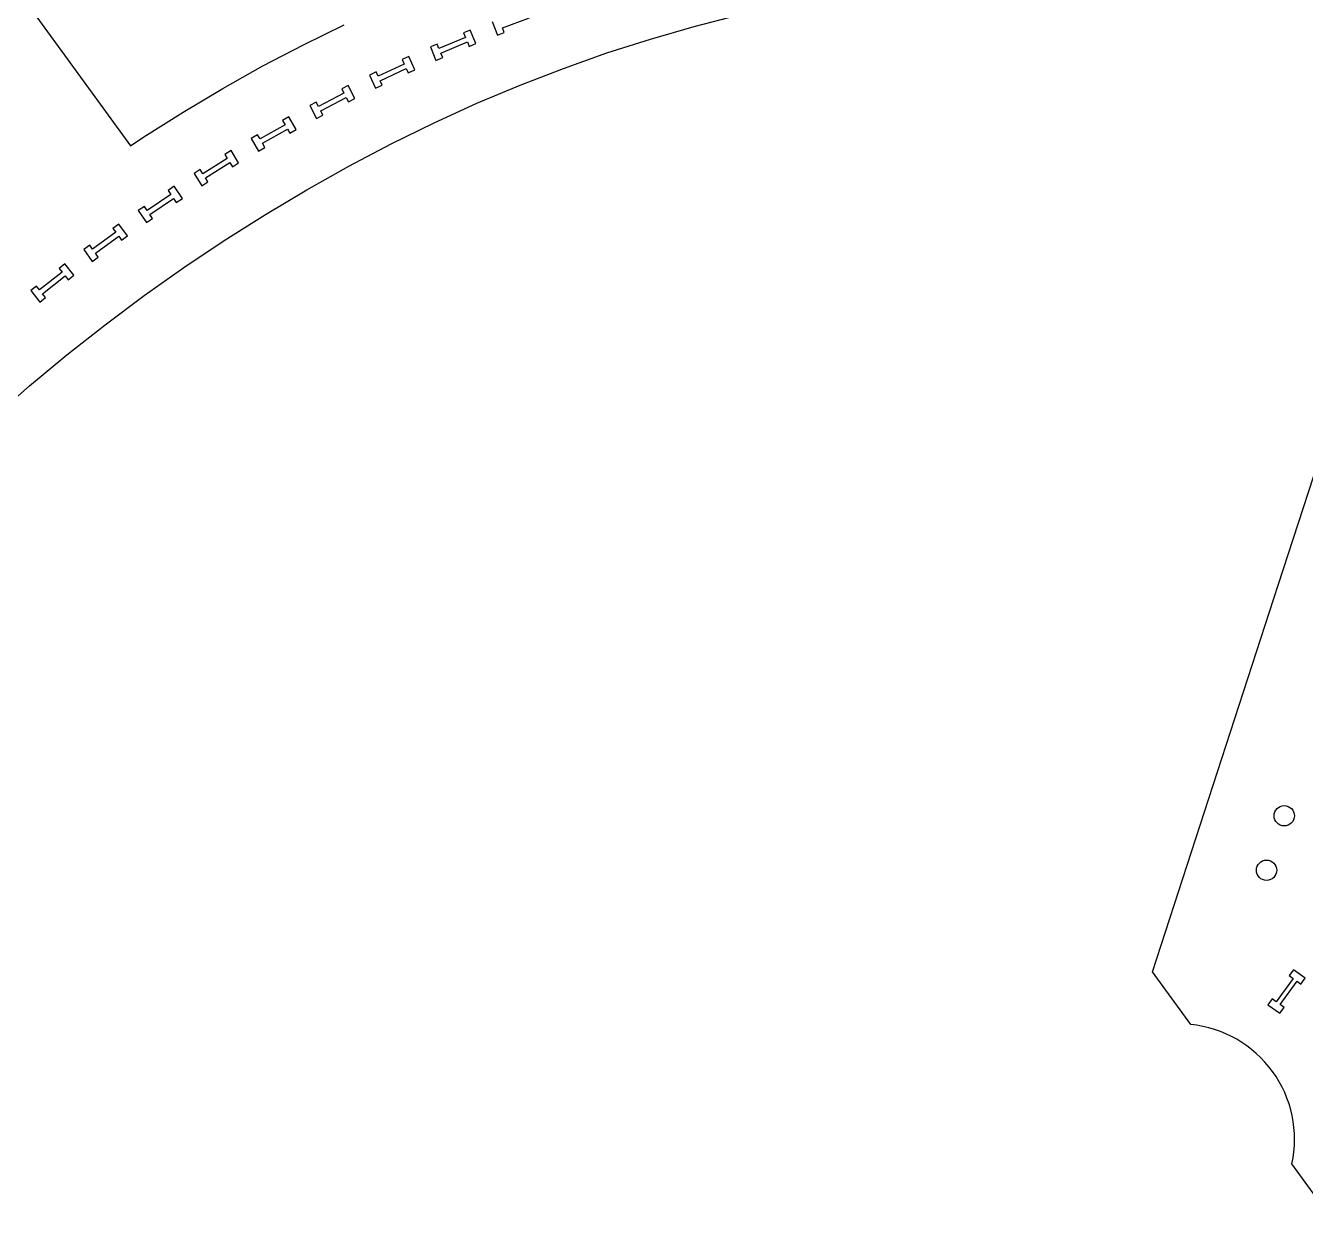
# Model space of a CAD drawing. Header units: inches. Extents: x 4 to 84.1, y 3.9 to 96.4.
# Drawn here: x 26.01 to 42.64, y 4 to 19.47 of the extents above; entities that cross this region are included whole.
import ezdxf

# ---------------------------------------------------------------- set-up
doc = ezdxf.new("R2010")
doc.units = ezdxf.units.IN
doc.layers.add('red', color=1, linetype='CONTINUOUS')

msp = doc.modelspace()

# ---------------------------------------------------------------- linework, layer by layer
for p, q in [((32.076, 19.523), (32.142, 19.346)), ((32.21, 19.438), (32.56, 19.568)), ((31.727, 19.316), (31.383, 19.171)), ((31.79, 19.41), (31.703, 19.373)), ((31.703, 19.373), (31.727, 19.316)), ((31.864, 19.236), (31.79, 19.41)), ((32.142, 19.346), (32.231, 19.379)), ((32.231, 19.379), (32.21, 19.438)), ((31.358, 19.228), (31.271, 19.191)), ((31.271, 19.191), (31.344, 19.017)), ((31.383, 19.171), (31.358, 19.228)), ((31.407, 19.112), (31.752, 19.257)), ((31.752, 19.257), (31.776, 19.199)), ((31.776, 19.199), (31.864, 19.236)), ((30.93, 18.969), (30.592, 18.81)), ((30.99, 19.066), (30.904, 19.026)), ((30.904, 19.026), (30.93, 18.969)), ((31.07, 18.895), (30.99, 19.066)), ((31.344, 19.017), (31.432, 19.054)), ((31.432, 19.054), (31.407, 19.112)), ((30.566, 18.867), (30.48, 18.826)), ((30.48, 18.826), (30.56, 18.655)), ((30.592, 18.81), (30.566, 18.867)), ((30.62, 18.752), (30.958, 18.911)), ((30.958, 18.911), (30.984, 18.855)), ((30.984, 18.855), (31.07, 18.895)), ((30.204, 18.69), (30.12, 18.646)), ((30.12, 18.646), (30.149, 18.59)), ((30.291, 18.522), (30.204, 18.69)), ((30.56, 18.655), (30.646, 18.696)), ((30.646, 18.696), (30.62, 18.752)), ((29.788, 18.473), (29.704, 18.429)), ((29.817, 18.418), (29.788, 18.473)), ((30.149, 18.59), (29.817, 18.418)), ((29.847, 18.361), (30.178, 18.533)), ((30.178, 18.533), (30.207, 18.478)), ((30.207, 18.478), (30.291, 18.522)), ((29.704, 18.429), (29.791, 18.262)), ((29.791, 18.262), (29.876, 18.306)), ((29.876, 18.306), (29.847, 18.361)), ((29.383, 18.181), (29.058, 17.996)), ((29.434, 18.282), (29.352, 18.235)), ((29.352, 18.235), (29.383, 18.181)), ((29.528, 18.118), (29.434, 18.282)), ((29.027, 18.05), (28.944, 18.003)), ((28.944, 18.003), (29.038, 17.838)), ((29.058, 17.996), (29.027, 18.05)), ((29.09, 17.94), (29.414, 18.125)), ((29.414, 18.125), (29.445, 18.071)), ((29.445, 18.071), (29.528, 18.118)), ((28.681, 17.845), (28.6, 17.795)), ((28.6, 17.795), (28.633, 17.742)), ((28.78, 17.685), (28.681, 17.845)), ((29.038, 17.838), (29.121, 17.886)), ((29.121, 17.886), (29.09, 17.94)), ((28.633, 17.742), (28.315, 17.545)), ((28.349, 17.491), (28.667, 17.688)), ((28.667, 17.688), (28.699, 17.635)), ((28.699, 17.635), (28.78, 17.685)), ((28.282, 17.598), (28.202, 17.548)), ((28.202, 17.548), (28.301, 17.387)), ((28.315, 17.545), (28.282, 17.598)), ((28.382, 17.438), (28.349, 17.491)), ((27.944, 17.381), (27.865, 17.328)), ((27.865, 17.328), (27.9, 17.276)), ((28.049, 17.224), (27.944, 17.381)), ((28.301, 17.387), (28.382, 17.438)), ((27.9, 17.276), (27.59, 17.068)), ((27.626, 17.015), (27.935, 17.223)), ((27.935, 17.223), (27.97, 17.171)), ((27.97, 17.171), (28.049, 17.224)), ((27.555, 17.119), (27.476, 17.066)), ((27.476, 17.066), (27.581, 16.91)), ((27.59, 17.068), (27.555, 17.119)), ((27.581, 16.91), (27.66, 16.963)), ((27.66, 16.963), (27.626, 17.015)), ((27.224, 16.89), (27.147, 16.834)), ((27.147, 16.834), (27.184, 16.784)), ((27.336, 16.738), (27.224, 16.89)), ((27.184, 16.784), (26.882, 16.564)), ((26.92, 16.513), (27.222, 16.732)), ((27.222, 16.732), (27.258, 16.682)), ((27.258, 16.682), (27.336, 16.738)), ((26.845, 16.615), (26.768, 16.559)), ((26.768, 16.559), (26.879, 16.406)), ((26.882, 16.564), (26.845, 16.615)), ((26.956, 16.462), (26.92, 16.513)), ((26.523, 16.374), (26.448, 16.315)), ((26.448, 16.315), (26.487, 16.266)), ((26.64, 16.225), (26.523, 16.374)), ((26.879, 16.406), (26.956, 16.462)), ((26.487, 16.266), (26.193, 16.036)), ((26.232, 15.985), (26.526, 16.216)), ((26.526, 16.216), (26.565, 16.167)), ((26.565, 16.167), (26.64, 16.225)), ((26.154, 16.085), (26.079, 16.026)), ((26.079, 16.026), (26.196, 15.878)), ((26.193, 16.036), (26.154, 16.085)), ((26.271, 15.936), (26.232, 15.985)), ((26.196, 15.878), (26.271, 15.936)), ((42.485, 7.205), (42.429, 7.128)), ((42.638, 7.094), (42.485, 7.205)), ((42.48, 7.091), (42.26, 6.789)), ((42.312, 6.752), (42.532, 7.054)), ((42.429, 7.128), (42.48, 7.091)), ((42.532, 7.054), (42.582, 7.017)), ((42.582, 7.017), (42.638, 7.094)), ((42.21, 6.826), (42.154, 6.749)), ((42.26, 6.789), (42.21, 6.826)), ((42.154, 6.749), (42.307, 6.638)), ((42.307, 6.638), (42.363, 6.715)), ((42.363, 6.715), (42.312, 6.752))]:
    msp.add_line(p, q)
for centre in [(42.366, 9.204), (42.136, 8.496)]:
    msp.add_circle(centre, 0.132)
at = {"layer": 'red'}
for p, q in [((25.752, 20.139), (27.375, 17.905)), ((29.623, 19.22), (30.153, 19.48)), ((34.131, 19.294), (34.697, 19.458)), ((34.697, 19.458), (35.264, 19.605)), ((33.565, 19.113), (34.131, 19.294)), ((29.096, 18.944), (29.623, 19.22)), ((33.001, 18.913), (33.565, 19.113)), ((28.575, 18.652), (29.096, 18.944)), ((32.438, 18.695), (33.001, 18.913)), ((28.059, 18.344), (28.575, 18.652)), ((31.877, 18.459), (32.438, 18.695)), ((31.319, 18.204), (31.877, 18.459)), ((27.549, 18.022), (28.059, 18.344)), ((30.764, 17.932), (31.319, 18.204)), ((27.375, 17.905), (27.549, 18.022)), ((30.214, 17.643), (30.764, 17.932)), ((29.668, 17.337), (30.214, 17.643)), ((29.128, 17.015), (29.668, 17.337)), ((28.594, 16.678), (29.128, 17.015)), ((28.069, 16.326), (28.594, 16.678)), ((27.551, 15.961), (28.069, 16.326)), ((27.044, 15.582), (27.551, 15.961)), ((26.547, 15.19), (27.044, 15.582)), ((26.061, 14.787), (26.547, 15.19)), ((25.588, 14.373), (26.061, 14.787)), ((42.288, 12.199), (43.131, 14.794)), ((40.655, 7.176), (42.288, 12.199)), ((41.152, 6.492), (40.655, 7.176)), ((42.963, 4), (42.466, 4.683))]:
    msp.add_line(p, q, dxfattribs=at)
msp.add_arc((41, 5), 1.5, 347.8103, 84.1897, dxfattribs=at)

doc.saveas('drawing.dxf')
